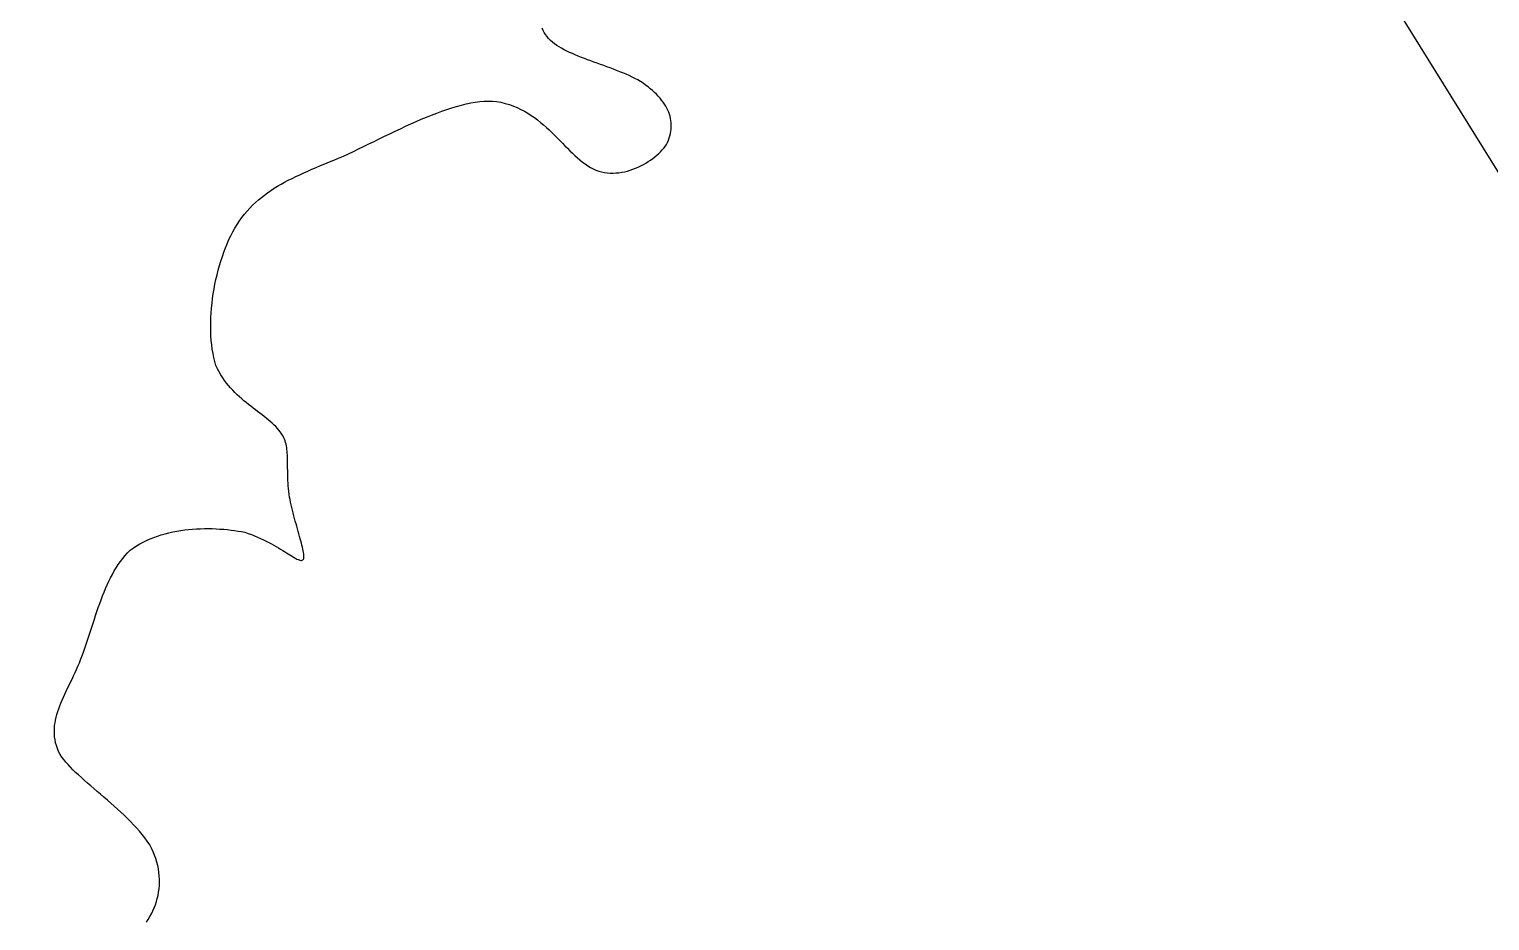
# Model space of a CAD drawing. Header units: metres. Extents: x 507606 to 508087, y 6966978 to 6967359.
# Drawn here: x 507889.459 to 507891.617, y 6967182.035 to 6967183.351 of the extents above; entities that cross this region are included whole.
import ezdxf

# ---------------------------------------------------------------- set-up
doc = ezdxf.new("R2010")
doc.units = ezdxf.units.M
doc.layers.add('mga2020DR_UNLINED', color=252, linetype='Continuous')
doc.layers.add('mga2020VEG_TREE', color=252, linetype='Continuous')

# ---------------------------------------------------------------- blocks, each defined once
blk = doc.blocks.new('BAC V TREE')
for p, q in [((-10.6032, 9.8558), (-10.6129, 9.8769)), ((-10.5921, 9.8353), (-10.6032, 9.8558)), ((-10.5796, 9.8154), (-10.5921, 9.8353)), ((-10.5656, 9.796), (-10.5796, 9.8154)), ((-10.55, 9.7771), (-10.5656, 9.796)), ((-10.5327, 9.7588), (-10.55, 9.7771)), ((-10.5141, 9.7431), (-10.5327, 9.7588)), ((-10.4942, 9.728), (-10.5141, 9.7431)), ((-10.473, 9.7134), (-10.4942, 9.728)), ((-10.4507, 9.6993), (-10.473, 9.7134)), ((-10.4273, 9.6857), (-10.4507, 9.6993)), ((-10.4029, 9.6724), (-10.4273, 9.6857)), ((-10.3776, 9.6595), (-10.4029, 9.6724)), ((-10.3514, 9.647), (-10.3776, 9.6595)), ((-10.3244, 9.6348), (-10.3514, 9.647)), ((-10.2966, 9.6228), (-10.3244, 9.6348)), ((-10.2683, 9.611), (-10.2966, 9.6228)), ((-10.2393, 9.5995), (-10.2683, 9.611)), ((-10.2099, 9.5881), (-10.2393, 9.5995)), ((-10.18, 9.5768), (-10.2099, 9.5881)), ((-10.1498, 9.5657), (-10.18, 9.5768)), ((-10.1193, 9.5546), (-10.1498, 9.5657)), ((-10.0886, 9.5435), (-10.1193, 9.5546)), ((-10.0578, 9.5323), (-10.0886, 9.5435)), ((-10.0268, 9.5212), (-10.0578, 9.5323)), ((-9.9959, 9.5099), (-10.0268, 9.5212)), ((-9.9651, 9.4986), (-9.9959, 9.5099)), ((-9.9344, 9.487), (-9.9651, 9.4986)), ((-9.904, 9.4753), (-9.9344, 9.487)), ((-9.8739, 9.4633), (-9.904, 9.4753)), ((-9.8441, 9.4511), (-9.8739, 9.4633)), ((-9.8148, 9.4386), (-9.8441, 9.4511)), ((-9.7859, 9.4258), (-9.8148, 9.4386)), ((-9.7577, 9.4125), (-9.7859, 9.4258)), ((-9.7302, 9.3989), (-9.7577, 9.4125)), ((-9.7033, 9.3849), (-9.7302, 9.3989)), ((-9.6773, 9.3703), (-9.7033, 9.3849)), ((-9.6524, 9.3535), (-9.6773, 9.3703)), ((-9.6286, 9.3364), (-9.6524, 9.3535)), ((-9.6058, 9.3192), (-9.6286, 9.3364)), ((-9.5841, 9.3018), (-9.6058, 9.3192)), ((-9.5634, 9.2841), (-9.5841, 9.3018)), ((-11.3345, 9.1573), (-11.2904, 9.1665)), ((-11.2904, 9.1665), (-11.2471, 9.1739)), ((-11.2471, 9.1739), (-11.2048, 9.1794)), ((-11.2048, 9.1794), (-11.1634, 9.183)), ((-11.1634, 9.183), (-11.123, 9.1844)), ((-11.123, 9.1844), (-11.0837, 9.1837)), ((-11.0837, 9.1837), (-11.0455, 9.1807)), ((-11.0455, 9.1807), (-11.0032, 9.1726)), ((-11.0032, 9.1726), (-10.9625, 9.1625)), ((-10.9625, 9.1625), (-10.9232, 9.1507)), ((-9.5439, 9.2663), (-9.5634, 9.2841)), ((-9.5254, 9.2483), (-9.5439, 9.2663)), ((-9.508, 9.2302), (-9.5254, 9.2483)), ((-9.4918, 9.2118), (-9.508, 9.2302)), ((-9.4766, 9.1933), (-9.4918, 9.2118)), ((-9.4626, 9.1746), (-9.4766, 9.1933)), ((-9.4497, 9.1558), (-9.4626, 9.1746)), ((-11.7602, 9.011), (-11.711, 9.0317)), ((-11.711, 9.0317), (-11.6622, 9.0516)), ((-11.6622, 9.0516), (-11.6137, 9.0704)), ((-11.6137, 9.0704), (-11.5657, 9.0882)), ((-11.5657, 9.0882), (-11.5182, 9.1048)), ((-11.5182, 9.1048), (-11.4713, 9.1201)), ((-11.4713, 9.1201), (-11.425, 9.134)), ((-11.425, 9.134), (-11.3794, 9.1465)), ((-11.3794, 9.1465), (-11.3345, 9.1573)), ((-10.9232, 9.1507), (-10.8855, 9.1371)), ((-10.8855, 9.1371), (-10.8491, 9.122)), ((-10.8491, 9.122), (-10.814, 9.1055)), ((-10.814, 9.1055), (-10.7801, 9.0876)), ((-10.7801, 9.0876), (-10.7475, 9.0684)), ((-10.7475, 9.0684), (-10.7159, 9.0482)), ((-10.7159, 9.0482), (-10.6853, 9.0269)), ((-10.6853, 9.0269), (-10.6557, 9.0048)), ((-9.438, 9.1367), (-9.4497, 9.1558)), ((-9.4274, 9.1176), (-9.438, 9.1367)), ((-9.418, 9.0982), (-9.4274, 9.1176)), ((-9.4097, 9.0788), (-9.418, 9.0982)), ((-9.4026, 9.0591), (-9.4097, 9.0788)), ((-9.3967, 9.0394), (-9.4026, 9.0591)), ((-9.392, 9.0194), (-9.3967, 9.0394)), ((-12.0594, 8.8737), (-12.0093, 8.8976)), ((-12.0093, 8.8976), (-11.9593, 8.9213)), ((-11.9593, 8.9213), (-11.9093, 8.9445)), ((-11.9093, 8.9445), (-11.8594, 8.9673)), ((-11.8594, 8.9673), (-11.8097, 8.9895)), ((-11.8097, 8.9895), (-11.7602, 9.011)), ((-10.6557, 9.0048), (-10.6269, 8.9819)), ((-10.6269, 8.9819), (-10.599, 8.9583)), ((-10.599, 8.9583), (-10.5718, 8.9342)), ((-10.5718, 8.9342), (-10.5452, 8.9097)), ((-10.5452, 8.9097), (-10.5193, 8.8849)), ((-10.5193, 8.8849), (-10.4939, 8.8599)), ((-9.3932, 8.8763), (-9.3893, 8.8971)), ((-9.3885, 8.9994), (-9.392, 9.0194)), ((-9.3893, 8.8971), (-9.3867, 8.9178)), ((-9.3862, 8.9792), (-9.3885, 8.9994)), ((-9.3867, 8.9178), (-9.3853, 8.9384)), ((-9.3852, 8.9589), (-9.3862, 8.9792)), ((-9.3853, 8.9384), (-9.3852, 8.9589)), ((-12.3567, 8.7296), (-12.3078, 8.7532)), ((-12.3078, 8.7532), (-12.2585, 8.7771)), ((-12.2585, 8.7771), (-12.209, 8.8011)), ((-12.209, 8.8011), (-12.1593, 8.8253)), ((-12.1593, 8.8253), (-12.1094, 8.8495)), ((-12.1094, 8.8495), (-12.0594, 8.8737)), ((-10.4939, 8.8599), (-10.4689, 8.8348)), ((-10.4689, 8.8348), (-10.4443, 8.8098)), ((-10.4443, 8.8098), (-10.42, 8.7849)), ((-10.42, 8.7849), (-10.396, 8.7603)), ((-10.396, 8.7603), (-10.3721, 8.736)), ((-9.4571, 8.737), (-9.4437, 8.7538)), ((-9.4437, 8.7538), (-9.4317, 8.7706)), ((-9.4317, 8.7706), (-9.4214, 8.792)), ((-9.4214, 8.792), (-9.4124, 8.8132)), ((-9.4124, 8.8132), (-9.4048, 8.8344)), ((-9.4048, 8.8344), (-9.3983, 8.8554)), ((-9.3983, 8.8554), (-9.3932, 8.8763)), ((-12.6762, 8.5885), (-12.6336, 8.6062)), ((-12.6336, 8.6062), (-12.5901, 8.6243)), ((-12.5901, 8.6243), (-12.5459, 8.6429)), ((-12.5459, 8.6429), (-12.5008, 8.6619)), ((-12.5008, 8.6619), (-12.4533, 8.6839)), ((-12.4533, 8.6839), (-12.4052, 8.7065)), ((-12.4052, 8.7065), (-12.3567, 8.7296)), ((-10.3721, 8.736), (-10.3483, 8.7123)), ((-10.3483, 8.7123), (-10.3245, 8.6892)), ((-10.3245, 8.6892), (-10.3007, 8.6668)), ((-10.3007, 8.6668), (-10.2768, 8.6453)), ((-10.2768, 8.6453), (-10.2526, 8.6247)), ((-10.2526, 8.6247), (-10.2282, 8.6052)), ((-10.2282, 8.6052), (-10.2035, 8.5869)), ((-9.6271, 8.5951), (-9.6045, 8.6092)), ((-9.6045, 8.6092), (-9.5827, 8.6238)), ((-9.5827, 8.6238), (-9.5617, 8.639)), ((-9.5617, 8.639), (-9.5416, 8.6546)), ((-9.5416, 8.6546), (-9.5225, 8.6706)), ((-9.5225, 8.6706), (-9.5045, 8.6869)), ((-9.5045, 8.6869), (-9.4875, 8.7035)), ((-9.4875, 8.7035), (-9.4717, 8.7202)), ((-9.4717, 8.7202), (-9.4571, 8.737)), ((-12.9883, 8.4499), (-12.9521, 8.4675)), ((-12.9521, 8.4675), (-12.915, 8.4849)), ((-12.915, 8.4849), (-12.8772, 8.5022)), ((-12.8772, 8.5022), (-12.8386, 8.5193)), ((-12.8386, 8.5193), (-12.7992, 8.5365)), ((-12.7992, 8.5365), (-12.759, 8.5536)), ((-12.759, 8.5536), (-12.718, 8.571)), ((-12.718, 8.571), (-12.6762, 8.5885)), ((-10.2035, 8.5869), (-10.1784, 8.5699)), ((-10.1784, 8.5699), (-10.1528, 8.5543)), ((-10.1528, 8.5543), (-10.1269, 8.5408)), ((-10.1269, 8.5408), (-10.1007, 8.5294)), ((-10.1007, 8.5294), (-10.0741, 8.52)), ((-10.0741, 8.52), (-10.0473, 8.5126)), ((-10.0473, 8.5126), (-10.0202, 8.5069)), ((-10.0202, 8.5069), (-9.9929, 8.5031)), ((-9.9929, 8.5031), (-9.9655, 8.501)), ((-9.9655, 8.501), (-9.9381, 8.5005)), ((-9.9381, 8.5005), (-9.9107, 8.5015)), ((-9.9107, 8.5015), (-9.8834, 8.5041)), ((-9.8834, 8.5041), (-9.8562, 8.508)), ((-9.8562, 8.508), (-9.8291, 8.5133)), ((-9.8291, 8.5133), (-9.8024, 8.5199)), ((-9.8024, 8.5199), (-9.7759, 8.5277)), ((-9.7759, 8.5277), (-9.7498, 8.5365)), ((-9.7498, 8.5365), (-9.7242, 8.5465)), ((-9.7242, 8.5465), (-9.699, 8.5573)), ((-9.699, 8.5573), (-9.6744, 8.5691)), ((-9.6744, 8.5691), (-9.6504, 8.5818)), ((-9.6504, 8.5818), (-9.6271, 8.5951)), ((-13.2204, 8.3142), (-13.1895, 8.3354)), ((-13.1895, 8.3354), (-13.1579, 8.3559)), ((-13.1579, 8.3559), (-13.1255, 8.3757)), ((-13.1255, 8.3757), (-13.0924, 8.395)), ((-13.0924, 8.395), (-13.0585, 8.4137)), ((-13.0585, 8.4137), (-13.0238, 8.432)), ((-13.0238, 8.432), (-12.9883, 8.4499)), ((-13.3898, 8.1677), (-13.3634, 8.1948)), ((-13.3634, 8.1948), (-13.3363, 8.2207)), ((-13.3363, 8.2207), (-13.3084, 8.2455)), ((-13.3084, 8.2455), (-13.2798, 8.2693)), ((-13.2798, 8.2693), (-13.2505, 8.2922)), ((-13.2505, 8.2922), (-13.2204, 8.3142)), ((-13.488, 8.0466), (-13.4646, 8.079)), ((-13.4646, 8.079), (-13.4404, 8.1099)), ((-13.4404, 8.1099), (-13.4155, 8.1395)), ((-13.4155, 8.1395), (-13.3898, 8.1677)), ((-13.5699, 7.9058), (-13.5517, 7.9422)), ((-13.5517, 7.9422), (-13.5328, 7.9773)), ((-13.5328, 7.9773), (-13.5108, 8.0128)), ((-13.5108, 8.0128), (-13.488, 8.0466)), ((-13.6357, 7.749), (-13.6204, 7.7897)), ((-13.6204, 7.7897), (-13.6043, 7.8294)), ((-13.6043, 7.8294), (-13.5875, 7.8682)), ((-13.5875, 7.8682), (-13.5699, 7.9058)), ((-13.6771, 7.6221), (-13.6641, 7.6651)), ((-13.6641, 7.6651), (-13.6503, 7.7074)), ((-13.6503, 7.7074), (-13.6357, 7.749)), ((-13.7108, 7.4898), (-13.7004, 7.5344)), ((-13.7004, 7.5344), (-13.6892, 7.5785)), ((-13.6892, 7.5785), (-13.6771, 7.6221)), ((-13.7365, 7.3544), (-13.7289, 7.3998)), ((-13.7289, 7.3998), (-13.7203, 7.4449)), ((-13.7203, 7.4449), (-13.7108, 7.4898)), ((-13.7569, 7.173), (-13.7534, 7.2182)), ((-13.7534, 7.2182), (-13.7487, 7.2635)), ((-13.7487, 7.2635), (-13.7431, 7.309)), ((-13.7431, 7.309), (-13.7365, 7.3544)), ((-13.7613, 7.0391), (-13.7609, 7.0833)), ((-13.7609, 7.0833), (-13.7595, 7.128)), ((-13.7595, 7.128), (-13.7569, 7.173)), ((-13.7605, 6.9954), (-13.7613, 7.0391)), ((-13.7586, 6.9522), (-13.7605, 6.9954)), ((-13.7555, 6.9097), (-13.7586, 6.9522)), ((-13.7512, 6.868), (-13.7555, 6.9097)), ((-13.7457, 6.8271), (-13.7512, 6.868)), ((-13.739, 6.7871), (-13.7457, 6.8271)), ((-13.731, 6.7481), (-13.739, 6.7871)), ((-13.7218, 6.7102), (-13.731, 6.7481)), ((-13.7112, 6.6735), (-13.7218, 6.7102)), ((-13.6965, 6.6425), (-13.7112, 6.6735)), ((-13.6809, 6.6129), (-13.6965, 6.6425)), ((-13.6644, 6.5845), (-13.6809, 6.6129)), ((-13.6472, 6.5573), (-13.6644, 6.5845)), ((-13.6292, 6.5313), (-13.6472, 6.5573)), ((-13.6106, 6.5063), (-13.6292, 6.5313)), ((-13.5914, 6.4824), (-13.6106, 6.5063)), ((-13.5716, 6.4594), (-13.5914, 6.4824)), ((-13.5514, 6.4374), (-13.5716, 6.4594)), ((-13.5307, 6.4161), (-13.5514, 6.4374)), ((-13.5097, 6.3957), (-13.5307, 6.4161)), ((-13.4884, 6.376), (-13.5097, 6.3957)), ((-13.4669, 6.3569), (-13.4884, 6.376)), ((-13.4453, 6.3385), (-13.4669, 6.3569)), ((-13.4235, 6.3205), (-13.4453, 6.3385)), ((-13.4017, 6.3031), (-13.4235, 6.3205)), ((-13.3799, 6.2861), (-13.4017, 6.3031)), ((-13.3582, 6.2694), (-13.3799, 6.2861)), ((-13.3367, 6.253), (-13.3582, 6.2694)), ((-13.3154, 6.2369), (-13.3367, 6.253)), ((-13.2943, 6.2209), (-13.3154, 6.2369)), ((-13.2736, 6.205), (-13.2943, 6.2209)), ((-13.2533, 6.1892), (-13.2736, 6.205)), ((-13.2334, 6.1734), (-13.2533, 6.1892)), ((-13.2141, 6.1576), (-13.2334, 6.1734)), ((-13.1954, 6.1416), (-13.2141, 6.1576)), ((-13.1773, 6.1254), (-13.1954, 6.1416)), ((-13.1599, 6.1089), (-13.1773, 6.1254)), ((-13.1433, 6.0922), (-13.1599, 6.1089)), ((-13.1275, 6.0751), (-13.1433, 6.0922)), ((-13.1126, 6.0575), (-13.1275, 6.0751)), ((-13.1012, 6.0439), (-13.1126, 6.0575)), ((-13.0909, 6.0301), (-13.1012, 6.0439)), ((-13.0816, 6.0161), (-13.0909, 6.0301)), ((-13.0734, 6.0018), (-13.0816, 6.0161)), ((-13.0661, 5.9871), (-13.0734, 6.0018)), ((-13.0596, 5.9722), (-13.0661, 5.9871)), ((-13.0541, 5.9569), (-13.0596, 5.9722)), ((-13.0492, 5.9413), (-13.0541, 5.9569)), ((-13.0451, 5.9253), (-13.0492, 5.9413)), ((-13.0417, 5.909), (-13.0451, 5.9253)), ((-13.0388, 5.8923), (-13.0417, 5.909)), ((-13.0365, 5.8751), (-13.0388, 5.8923)), ((-13.0347, 5.8575), (-13.0365, 5.8751)), ((-13.0332, 5.8395), (-13.0347, 5.8575)), ((-13.0322, 5.821), (-13.0332, 5.8395)), ((-13.0314, 5.802), (-13.0322, 5.821)), ((-13.0309, 5.7825), (-13.0314, 5.802)), ((-13.0305, 5.7625), (-13.0309, 5.7825)), ((-13.0303, 5.742), (-13.0305, 5.7625)), ((-13.0301, 5.7209), (-13.0303, 5.742)), ((-13.03, 5.6992), (-13.0301, 5.7209)), ((-13.0298, 5.677), (-13.03, 5.6992)), ((-13.0294, 5.6542), (-13.0298, 5.677)), ((-13.029, 5.6307), (-13.0294, 5.6542)), ((-13.0282, 5.6066), (-13.029, 5.6307)), ((-13.0272, 5.5818), (-13.0282, 5.6066)), ((-13.0259, 5.5564), (-13.0272, 5.5818)), ((-13.0241, 5.5303), (-13.0259, 5.5564)), ((-13.0219, 5.5035), (-13.0241, 5.5303)), ((-13.0191, 5.476), (-13.0219, 5.5035)), ((-13.0158, 5.4477), (-13.0191, 5.476)), ((-13.0116, 5.4237), (-13.0158, 5.4477)), ((-13.0069, 5.3992), (-13.0116, 5.4237)), ((-13.0018, 5.3744), (-13.0069, 5.3992)), ((-12.9962, 5.3492), (-13.0018, 5.3744)), ((-12.9903, 5.3238), (-12.9962, 5.3492)), ((-12.984, 5.2982), (-12.9903, 5.3238)), ((-12.9776, 5.2726), (-12.984, 5.2982)), ((-12.9709, 5.2469), (-12.9776, 5.2726)), ((-12.964, 5.2213), (-12.9709, 5.2469)), ((-12.9571, 5.1959), (-12.964, 5.2213)), ((-12.9501, 5.1707), (-12.9571, 5.1959)), ((-12.9432, 5.1458), (-12.9501, 5.1707)), ((-12.9363, 5.1212), (-12.9432, 5.1458)), ((-14.4034, 4.9958), (-14.3703, 5.0119)), ((-14.3703, 5.0119), (-14.3364, 5.0269)), ((-14.3364, 5.0269), (-14.3018, 5.0406)), ((-14.3018, 5.0406), (-14.2667, 5.0532)), ((-14.2667, 5.0532), (-14.2309, 5.0646)), ((-14.2309, 5.0646), (-14.1947, 5.075)), ((-14.1947, 5.075), (-14.158, 5.0842)), ((-14.158, 5.0842), (-14.121, 5.0924)), ((-14.121, 5.0924), (-14.0837, 5.0996)), ((-14.0837, 5.0996), (-14.0462, 5.1058)), ((-14.0462, 5.1058), (-14.0085, 5.1111)), ((-14.0085, 5.1111), (-13.9707, 5.1154)), ((-13.9707, 5.1154), (-13.9329, 5.1188)), ((-13.9329, 5.1188), (-13.8951, 5.1213)), ((-13.8951, 5.1213), (-13.8574, 5.1231)), ((-13.8574, 5.1231), (-13.8199, 5.124)), ((-13.8199, 5.124), (-13.7827, 5.1241)), ((-13.7827, 5.1241), (-13.7457, 5.1235)), ((-13.7457, 5.1235), (-13.7091, 5.1222)), ((-13.7091, 5.1222), (-13.673, 5.1202)), ((-13.673, 5.1202), (-13.6373, 5.1175)), ((-13.6373, 5.1175), (-13.6023, 5.1142)), ((-13.6023, 5.1142), (-13.5678, 5.1103)), ((-13.5678, 5.1103), (-13.5341, 5.1059)), ((-13.5341, 5.1059), (-13.5011, 5.1009)), ((-13.5011, 5.1009), (-13.469, 5.0954)), ((-13.469, 5.0954), (-13.4377, 5.0895)), ((-13.4377, 5.0895), (-13.4056, 5.0787)), ((-13.4056, 5.0787), (-13.3745, 5.0674)), ((-13.3745, 5.0674), (-13.3444, 5.0556)), ((-13.3444, 5.0556), (-13.3153, 5.0435)), ((-13.3153, 5.0435), (-13.2871, 5.031)), ((-13.2871, 5.031), (-13.26, 5.0184)), ((-13.26, 5.0184), (-13.2338, 5.0055)), ((-13.2338, 5.0055), (-13.2085, 4.9926)), ((-12.9295, 5.0971), (-12.9363, 5.1212)), ((-12.9228, 5.0735), (-12.9295, 5.0971)), ((-12.9164, 5.0505), (-12.9228, 5.0735)), ((-12.9103, 5.0283), (-12.9164, 5.0505)), ((-12.9045, 5.0067), (-12.9103, 5.0283)), ((-12.899, 4.986), (-12.9045, 5.0067)), ((-14.5975, 4.84), (-14.5751, 4.8672)), ((-14.5751, 4.8672), (-14.5516, 4.8932)), ((-14.5516, 4.8932), (-14.5269, 4.9182)), ((-14.5269, 4.9182), (-14.4975, 4.9396)), ((-14.4975, 4.9396), (-14.4671, 4.9596)), ((-14.4671, 4.9596), (-14.4357, 4.9783)), ((-14.4357, 4.9783), (-14.4034, 4.9958)), ((-13.2085, 4.9926), (-13.1843, 4.9797)), ((-13.1843, 4.9797), (-13.161, 4.9668)), ((-13.161, 4.9668), (-13.1386, 4.954)), ((-13.1386, 4.954), (-13.1172, 4.9414)), ((-13.1172, 4.9414), (-13.0967, 4.929)), ((-13.0967, 4.929), (-13.0771, 4.917)), ((-13.0771, 4.917), (-13.0585, 4.9054)), ((-13.0585, 4.9054), (-13.0408, 4.8942)), ((-13.0408, 4.8942), (-13.024, 4.8836)), ((-13.024, 4.8836), (-13.0081, 4.8736)), ((-13.0081, 4.8736), (-12.9932, 4.8643)), ((-12.9932, 4.8643), (-12.9791, 4.8557)), ((-12.894, 4.9662), (-12.899, 4.986)), ((-12.8895, 4.9474), (-12.894, 4.9662)), ((-12.8855, 4.9297), (-12.8895, 4.9474)), ((-12.8821, 4.913), (-12.8855, 4.9297)), ((-12.8793, 4.8977), (-12.8821, 4.913)), ((-12.8772, 4.8835), (-12.8793, 4.8977)), ((-12.8758, 4.8708), (-12.8772, 4.8835)), ((-12.8753, 4.8595), (-12.8758, 4.8708)), ((-12.8755, 4.8497), (-12.8753, 4.8595)), ((-14.6955, 4.6897), (-14.6777, 4.7215)), ((-14.6777, 4.7215), (-14.659, 4.7525)), ((-14.659, 4.7525), (-14.6394, 4.7826)), ((-14.6394, 4.7826), (-14.619, 4.8118)), ((-14.619, 4.8118), (-14.5975, 4.84)), ((-12.9791, 4.8557), (-12.9659, 4.8479)), ((-12.9659, 4.8479), (-12.9536, 4.841)), ((-12.9536, 4.841), (-12.9422, 4.8351)), ((-12.9422, 4.8351), (-12.9317, 4.8302)), ((-12.9317, 4.8302), (-12.922, 4.8263)), ((-12.922, 4.8263), (-12.9132, 4.8237)), ((-12.9132, 4.8237), (-12.9053, 4.8223)), ((-12.9053, 4.8223), (-12.8982, 4.8221)), ((-12.8982, 4.8221), (-12.8919, 4.8234)), ((-12.8919, 4.8234), (-12.8866, 4.8261)), ((-12.8866, 4.8261), (-12.882, 4.8303)), ((-12.882, 4.8303), (-12.8789, 4.8351)), ((-12.8789, 4.8351), (-12.8767, 4.8416)), ((-12.8767, 4.8416), (-12.8755, 4.8497)), ((-14.76, 4.5553), (-14.7448, 4.5899)), ((-14.7448, 4.5899), (-14.7291, 4.6238)), ((-14.7291, 4.6238), (-14.7126, 4.6571)), ((-14.7126, 4.6571), (-14.6955, 4.6897)), ((-14.816, 4.4119), (-14.8026, 4.4484)), ((-14.8026, 4.4484), (-14.7889, 4.4845)), ((-14.7889, 4.4845), (-14.7747, 4.5201)), ((-14.7747, 4.5201), (-14.76, 4.5553)), ((-14.8544, 4.3004), (-14.8418, 4.3378)), ((-14.8418, 4.3378), (-14.829, 4.375)), ((-14.829, 4.375), (-14.816, 4.4119)), ((-14.9036, 4.1493), (-14.8913, 4.1872)), ((-14.8913, 4.1872), (-14.8791, 4.225)), ((-14.8791, 4.225), (-14.8668, 4.2628)), ((-14.8668, 4.2628), (-14.8544, 4.3004)), ((-14.9538, 3.9983), (-14.941, 4.0358)), ((-14.941, 4.0358), (-14.9284, 4.0736)), ((-14.9284, 4.0736), (-14.9159, 4.1114)), ((-14.9159, 4.1114), (-14.9036, 4.1493)), ((-15.0084, 3.8509), (-14.9941, 3.8872)), ((-14.9941, 3.8872), (-14.9803, 3.9239)), ((-14.9803, 3.9239), (-14.9669, 3.961)), ((-14.9669, 3.961), (-14.9538, 3.9983)), ((-15.0646, 3.7254), (-15.0503, 3.756)), ((-15.0503, 3.756), (-15.0361, 3.7871)), ((-15.0361, 3.7871), (-15.0221, 3.8187)), ((-15.0221, 3.8187), (-15.0084, 3.8509)), ((-15.121, 3.6074), (-15.1072, 3.6363)), ((-15.1072, 3.6363), (-15.0931, 3.6656)), ((-15.0931, 3.6656), (-15.0789, 3.6953)), ((-15.0789, 3.6953), (-15.0646, 3.7254)), ((-15.184, 3.4676), (-15.1725, 3.4951)), ((-15.1725, 3.4951), (-15.1604, 3.5227)), ((-15.1604, 3.5227), (-15.1477, 3.5507)), ((-15.1477, 3.5507), (-15.1346, 3.5789)), ((-15.1346, 3.5789), (-15.121, 3.6074)), ((-15.2354, 3.3061), (-15.2293, 3.3328)), ((-15.2293, 3.3328), (-15.2222, 3.3595)), ((-15.2222, 3.3595), (-15.214, 3.3863)), ((-15.214, 3.3863), (-15.2048, 3.4133)), ((-15.2048, 3.4133), (-15.1948, 3.4404)), ((-15.1948, 3.4404), (-15.184, 3.4676)), ((-15.2469, 3.1991), (-15.2461, 3.2259)), ((-15.2462, 3.1722), (-15.2469, 3.1991)), ((-15.2461, 3.2259), (-15.2438, 3.2527)), ((-15.2438, 3.2527), (-15.2402, 3.2794)), ((-15.2402, 3.2794), (-15.2354, 3.3061)), ((-15.2439, 3.1452), (-15.2462, 3.1722)), ((-15.24, 3.118), (-15.2439, 3.1452)), ((-15.2343, 3.0906), (-15.24, 3.118)), ((-15.2267, 3.0629), (-15.2343, 3.0906)), ((-15.2173, 3.0351), (-15.2267, 3.0629)), ((-15.2059, 3.0069), (-15.2173, 3.0351)), ((-15.1924, 2.9784), (-15.2059, 3.0069)), ((-15.1762, 2.955), (-15.1924, 2.9784)), ((-15.1581, 2.9313), (-15.1762, 2.955)), ((-15.1384, 2.9074), (-15.1581, 2.9313)), ((-15.117, 2.8832), (-15.1384, 2.9074)), ((-15.0941, 2.8588), (-15.117, 2.8832)), ((-15.0698, 2.8342), (-15.0941, 2.8588)), ((-15.0443, 2.8093), (-15.0698, 2.8342)), ((-15.0175, 2.7842), (-15.0443, 2.8093)), ((-14.9898, 2.7588), (-15.0175, 2.7842)), ((-14.9611, 2.7332), (-14.9898, 2.7588)), ((-14.9315, 2.7072), (-14.9611, 2.7332)), ((-14.9013, 2.681), (-14.9315, 2.7072)), ((-14.8704, 2.6545), (-14.9013, 2.681)), ((-14.8391, 2.6278), (-14.8704, 2.6545)), ((-14.8074, 2.6007), (-14.8391, 2.6278)), ((-14.7754, 2.5733), (-14.8074, 2.6007)), ((-14.7433, 2.5456), (-14.7754, 2.5733)), ((-14.7111, 2.5176), (-14.7433, 2.5456)), ((-14.679, 2.4892), (-14.7111, 2.5176)), ((-14.6471, 2.4606), (-14.679, 2.4892)), ((-14.6155, 2.4316), (-14.6471, 2.4606)), ((-14.5844, 2.4022), (-14.6155, 2.4316)), ((-14.5537, 2.3726), (-14.5844, 2.4022)), ((-14.5237, 2.3425), (-14.5537, 2.3726)), ((-14.4944, 2.3121), (-14.5237, 2.3425)), ((-14.466, 2.2814), (-14.4944, 2.3121)), ((-14.4386, 2.2503), (-14.466, 2.2814)), ((-14.4123, 2.2188), (-14.4386, 2.2503)), ((-14.3872, 2.1869), (-14.4123, 2.2188)), ((-14.3634, 2.1546), (-14.3872, 2.1869)), ((-14.341, 2.1219), (-14.3634, 2.1546)), ((-14.3239, 2.0889), (-14.341, 2.1219)), ((-14.3087, 2.0559), (-14.3239, 2.0889)), ((-14.2952, 2.023), (-14.3087, 2.0559)), ((-14.2834, 1.9901), (-14.2952, 2.023)), ((-14.2734, 1.9574), (-14.2834, 1.9901)), ((-14.265, 1.9248), (-14.2734, 1.9574)), ((-14.2583, 1.8923), (-14.265, 1.9248)), ((-14.2533, 1.8601), (-14.2583, 1.8923)), ((-14.2499, 1.828), (-14.2533, 1.8601)), ((-14.248, 1.7961), (-14.2499, 1.828)), ((-14.2615, 1.6411), (-14.2558, 1.6714)), ((-14.2558, 1.6714), (-14.2516, 1.7022)), ((-14.2516, 1.7022), (-14.2489, 1.7332)), ((-14.2489, 1.7332), (-14.2477, 1.7646)), ((-14.2477, 1.7646), (-14.248, 1.7961)), ((-14.2978, 1.5233), (-14.2867, 1.5521)), ((-14.2867, 1.5521), (-14.2769, 1.5814)), ((-14.2769, 1.5814), (-14.2685, 1.611)), ((-14.2685, 1.611), (-14.2615, 1.6411)), ((-14.3723, 1.3862), (-14.355, 1.4126)), ((-14.355, 1.4126), (-14.3389, 1.4395)), ((-14.3389, 1.4395), (-14.3239, 1.4669)), ((-14.3239, 1.4669), (-14.3102, 1.4949)), ((-14.3102, 1.4949), (-14.2978, 1.5233))]:
    blk.add_line(p, q)
blk = doc.blocks.new('XE_SURVEY')
at = {"layer": 'mga2020DR_UNLINED'}
blk.add_polyline3d([(507890.6991, 6967200.5784, 5.3095), (507917.0056, 6967158.5361, 4.9247), (507917.0056, 6967158.5361, 4.9247), (507919.1786, 6967155.6551, 5.2167), (507918.4585, 6967152.3996, 5.0857), (507916.7436, 6967150.4757, 5.0478), (507914.1248, 6967149.5917, 5.1406), (507910.8669, 6967152.9771, 4.9437), (507908.1175, 6967156.5123, 5.0083), (507905.2456, 6967161.0117, 5.0172), (507902.2408, 6967166.0224, 4.9259), (507891.2965, 6967183.6766, 5.032), (507882.5668, 6967198.5479, 5.0826), (507872.8027, 6967214.6146, 5.104), (507866.3706, 6967225.1018, 4.915), (507858.6914, 6967237.5078, 5.0093), (507849.5586, 6967251.6025, 5.1308), (507842.9819, 6967261.7158, 5.1781), (507840.465, 6967268.6714, 4.7001)], dxfattribs=at)
at = {"layer": 'mga2020VEG_TREE', "xscale": 0.1554417355589352, "yscale": 0.1554417355589352, "zscale": 0.1554417355589352, "rotation": 0.001583333339407246}
blk.add_blockref('BAC V TREE', (507891.8666, 6967181.8174, 5.0393), dxfattribs=at)

msp = doc.modelspace()

# ---------------------------------------------------------------- block references
msp.add_blockref('XE_SURVEY', (0, 0))

doc.saveas('drawing.dxf')
